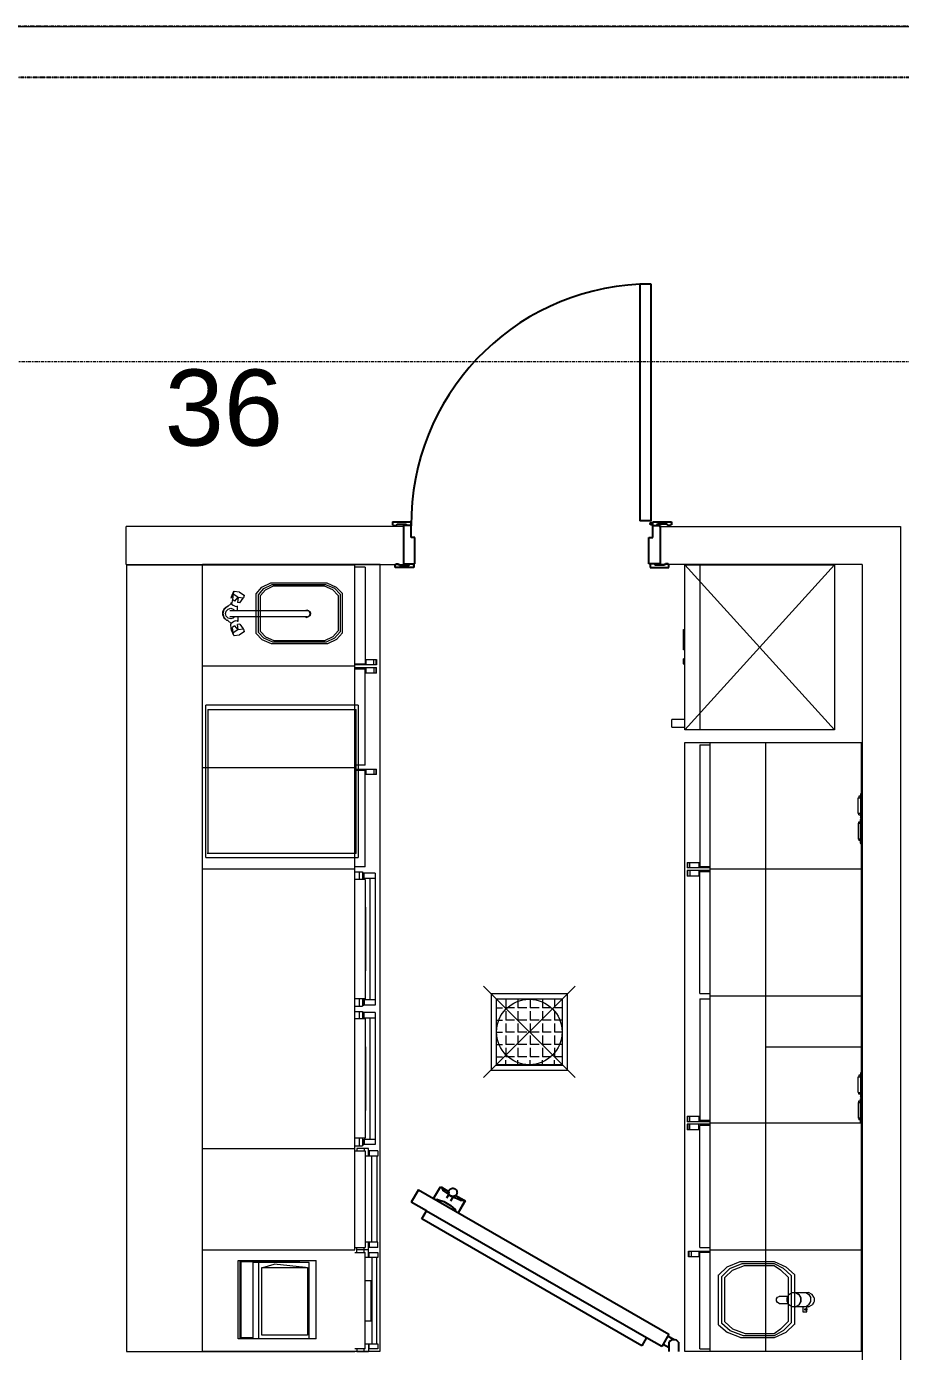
# Model space of a CAD drawing. Header units: millimetres. Extents: x -798 to 124478, y -405 to 121556.
# Drawn here: x 33262 to 36705, y 90478 to 95699 of the extents above; entities that cross this region are included whole.
import ezdxf

# ---------------------------------------------------------------- set-up
doc = ezdxf.new("R2010")
doc.units = ezdxf.units.MM
for name, pattern in [('AUSGEZOGEN', [0]), ('CENTER', [2, 1.25, -0.25, 0.25, -0.25]), ('PHANTOM2', [1.25, 0.625, -0.125, 0.125, -0.125, 0.125, -0.125]), ('Strichpunkt', [25.4, 12.7, -6.35, 0, -6.35])]:
    doc.linetypes.add(name, pattern=pattern)
for name, color, linetype in [('A-ABOVE', 89, 'PHANTOM2'), ('k3-doors', 4, 'Continuous'), ('K3-TEXT', 174, 'AUSGEZOGEN')]:
    doc.layers.add(name, color=color, linetype=linetype)
for name, color, linetype, lineweight in [('A-AXES', 40, 'CENTER', 5), ('A-WALL-BRCK', 5, 'Continuous', 9), ('concreet', 5, 'Continuous', 15), ('TC-EQUIPMENT', 251, 'Continuous', 0)]:
    doc.layers.add(name, color=color, linetype=linetype, lineweight=lineweight)
doc.styles.get("Standard").update_dxf_attribs({"font": 'arial.ttf'})

# ---------------------------------------------------------------- blocks, each defined once
blk = doc.blocks.new('оси 2')
at = {"layer": 'A-AXES', "linetype": 'Strichpunkt', "transparency": 33554687}
for p, q in [((2160829.2, -2337925.5), (2204996.7, -2337925.5)), ((2162290.8, -2339245.5), (2204996.7, -2339245.5))]:
    blk.add_line(p, q, dxfattribs=at)

msp = doc.modelspace()

# ---------------------------------------------------------------- linework, layer by layer
at = {"layer": 'A-ABOVE', "ltscale": 5, "transparency": 33554687}
msp.add_lwpolyline([(20287.6, 95498.6), (46127.6, 95498.6), (46127.6, 95698.6), (16777.6, 95698.6), (16777.6, 95648.6)], dxfattribs=at)
at = {"layer": 'A-WALL-BRCK'}
for p, q in [((34747.9, 93728.5), (33654.9, 93728.5)), ((33654.9, 93578.5), (33654.9, 93728.5)), ((35754, 93728.5), (36704, 93728.5)), ((36704, 93728.5), (36704.1, 88728.5)), ((36704, 93628.5), (36704.1, 88728.5)), ((33654.9, 93578.5), (34747.9, 93578.5)), ((36554, 93578.5), (35749, 93578.5)), ((36554, 93578.5), (36554.1, 88728.5)), ((36554, 93478.5), (36554.1, 88728.5))]:
    msp.add_line(p, q, dxfattribs=at)
at = {"layer": 'concreet', "lineweight": 9, "ltscale": 200}
msp.add_lwpolyline([(12077.6, 88628.6), (12077.6, 95698.6), (46127.6, 95698.6), (46127.6, 47228.6)], dxfattribs=at)
at = {"layer": 'k3-doors', "linetype": 'AUSGEZOGEN'}
for p, q in [((35678.1, 94683.2), (35678.1, 93751.4)), ((35722.4, 94683.2), (35678.1, 94683.2)), ((35722.4, 93751.4), (35722.4, 94683.2)), ((34703.6, 93746.5), (34777.4, 93746.5)), ((34703.6, 93746.5), (34703.6, 93734.7)), ((34703.6, 93734.7), (34706.6, 93734.7)), ((34706.6, 93734.7), (34706.6, 93731.8)), ((34706.6, 93731.8), (34717.5, 93731.8)), ((34717.5, 93731.8), (34721.5, 93737.5)), ((34721.5, 93737.5), (34757.7, 93737.5)), ((34747.9, 93581.8), (34747.9, 93731.8)), ((34777.4, 93731.8), (34747.9, 93731.8)), ((34757.7, 93737.5), (34761.6, 93731.8)), ((34774.4, 93734.6), (34777.4, 93734.6)), ((34774.4, 93731.8), (34774.4, 93734.6)), ((34777.4, 93734.6), (34777.4, 93746.5)), ((34777.4, 93685.5), (34777.4, 93731.8)), ((35722.4, 93751.4), (35678.1, 93751.4)), ((35728.4, 93746.5), (35802.1, 93746.5)), ((35728.4, 93734.6), (35728.4, 93746.5)), ((35731.3, 93734.6), (35728.4, 93734.6)), ((35728.4, 93731.8), (35757.9, 93731.8)), ((35728.4, 93685.5), (35728.4, 93731.8)), ((35731.4, 93731.8), (35731.3, 93734.6)), ((35748, 93737.5), (35744.1, 93731.8)), ((35784.2, 93737.5), (35748, 93737.5)), ((35757.9, 93731.8), (35757.9, 93581.8)), ((35788.2, 93731.8), (35784.2, 93737.5)), ((35799.2, 93731.8), (35788.2, 93731.8)), ((35799.2, 93734.7), (35799.2, 93731.8)), ((35802.1, 93734.7), (35799.2, 93734.7)), ((35802.1, 93746.5), (35802.1, 93734.7)), ((34792.1, 93685.5), (34777.4, 93685.5)), ((34792.1, 93581.8), (34792.1, 93685.5)), ((35713.6, 93685.5), (35728.4, 93685.5)), ((35713.6, 93581.8), (35713.6, 93685.5)), ((34713.5, 93578.8), (34716.4, 93578.8)), ((34713.5, 93567), (34713.5, 93578.8)), ((34787.2, 93567), (34713.5, 93567)), ((34716.4, 93581.8), (34727.4, 93581.8)), ((34716.4, 93578.8), (34716.4, 93581.8)), ((34727.4, 93581.8), (34731.3, 93576)), ((34731.3, 93576), (34767.5, 93576)), ((34747.9, 93581.8), (34792.1, 93581.8)), ((34767.5, 93576), (34771.4, 93581.8)), ((34784.2, 93581.8), (34784.3, 93578.9)), ((34784.3, 93578.9), (34787.2, 93578.9)), ((34787.2, 93578.9), (34787.2, 93567)), ((35757.9, 93581.8), (35713.6, 93581.8)), ((35721.5, 93578.9), (35718.5, 93578.9)), ((35718.5, 93578.9), (35718.5, 93567)), ((35718.5, 93567), (35792.3, 93567)), ((35721.6, 93581.8), (35721.5, 93578.9)), ((35738.2, 93576), (35734.3, 93581.8)), ((35774.4, 93576), (35738.2, 93576)), ((35778.4, 93581.8), (35774.4, 93576)), ((35789.3, 93581.8), (35778.4, 93581.8)), ((35789.3, 93578.8), (35789.3, 93581.8)), ((35792.3, 93578.8), (35789.3, 93578.8)), ((35792.3, 93567), (35792.3, 93578.8)), ((34805.6, 91114.8), (34777.7, 91066.5)), ((34805.6, 91114.8), (35792.4, 90545.3)), ((34865.7, 91080.1), (34892.6, 91126.9)), ((34892.6, 91126.9), (34896.5, 91124.8)), ((34896.5, 91124.8), (34924.7, 91108.5)), ((34896.5, 91124.8), (34902.4, 91113.8)), ((34922.9, 91098.4), (34902.4, 91113.8)), ((34922.9, 91098), (34924.3, 91107.8)), ((34925.2, 91109.4), (34924.3, 91107.8)), ((34925.5, 91107.7), (34925.8, 91109)), ((34925.8, 91109), (34926.2, 91110.4)), ((34926.2, 91110.4), (34926.7, 91111.7)), ((34926.7, 91111.7), (34927.4, 91113)), ((34927.4, 91113), (34928.1, 91114.2)), ((34928.1, 91114.2), (34929, 91115.3)), ((34929, 91115.3), (34930, 91116.3)), ((34930, 91116.3), (34931, 91117.3)), ((34931, 91117.3), (34932.1, 91118.2)), ((34932.1, 91118.2), (34933.3, 91118.9)), ((34933.3, 91118.9), (34934.6, 91119.6)), ((34934.6, 91119.6), (34935.9, 91120.1)), ((34935.9, 91120.1), (34937.3, 91120.5)), ((34937.3, 91120.5), (34938.6, 91120.8)), ((34938.6, 91120.8), (34940, 91121)), ((34940, 91121), (34941.5, 91121.1)), ((34941.5, 91121.1), (34942.9, 91121)), ((34942.9, 91121), (34944.3, 91120.8)), ((34944.3, 91120.8), (34945.6, 91120.5)), ((34945.6, 91120.5), (34947, 91120.1)), ((34947, 91120.1), (34948.3, 91119.6)), ((34948.3, 91119.6), (34949.6, 91118.9)), ((34949.6, 91118.9), (34950.8, 91118.2)), ((34950.8, 91118.2), (34951.9, 91117.3)), ((34951.9, 91117.3), (34952.9, 91116.3)), ((34952.9, 91116.3), (34953.9, 91115.3)), ((34953.9, 91115.3), (34954.8, 91114.2)), ((34954.8, 91114.2), (34955.5, 91113)), ((34955.5, 91113), (34956.2, 91111.7)), ((34956.2, 91111.7), (34956.7, 91110.4)), ((34956.7, 91110.4), (34957.1, 91109)), ((34957.1, 91109), (34957.5, 91107.7)), ((34957.5, 91107.7), (34957.6, 91106.3)), ((34837.8, 91031.9), (34777.7, 91066.5)), ((34880.9, 91076.7), (34874.5, 91075.1)), ((34880.9, 91076.7), (34905.9, 91068)), ((34905.9, 91068), (34931.8, 91053.1)), ((34917.8, 91083.5), (34924.9, 91095.7)), ((34923.2, 91097.3), (34922.9, 91098)), ((34929, 91091.8), (34923.2, 91097.3)), ((34925.2, 91104.8), (34925.3, 91106.3)), ((34925.2, 91104.8), (34925.3, 91103.4)), ((34925.3, 91106.3), (34925.5, 91107.7)), ((34925.5, 91102), (34925.3, 91103.4)), ((34925.8, 91100.6), (34925.5, 91102)), ((34926.2, 91099.3), (34925.8, 91100.6)), ((34926.7, 91098), (34926.2, 91099.3)), ((34927.4, 91096.7), (34926.7, 91098)), ((34928.1, 91095.5), (34927.4, 91096.7)), ((34929, 91094.4), (34928.1, 91095.5)), ((34930, 91093.3), (34929, 91094.4)), ((34936.4, 91087.7), (34929, 91091.8)), ((34931, 91092.4), (34930, 91093.3)), ((34932.1, 91091.5), (34931, 91092.4)), ((34941, 91086.3), (34931.4, 91069.9)), ((34933.3, 91090.8), (34932.1, 91091.5)), ((34934.6, 91090.1), (34933.3, 91090.8)), ((34935.9, 91089.6), (34934.6, 91090.1)), ((34937.3, 91089.1), (34935.9, 91089.6)), ((34944, 91085.3), (34936.4, 91087.7)), ((34938.6, 91088.8), (34937.3, 91089.1)), ((34940, 91088.7), (34938.6, 91088.8)), ((34941.5, 91088.6), (34940, 91088.7)), ((34942.9, 91088.7), (34941.5, 91088.6)), ((34944.3, 91088.8), (34942.9, 91088.7)), ((34944, 91085.3), (34944.1, 91085.3)), ((34953.1, 91092.6), (34944.1, 91085.3)), ((34945.7, 91089.1), (34944.3, 91088.8)), ((34949.1, 91083.2), (34944.7, 91085.7)), ((34947, 91089.6), (34945.7, 91089.1)), ((34948.3, 91090.1), (34947, 91089.6)), ((34949.6, 91090.8), (34948.3, 91090.1)), ((34973.2, 91073), (34949.1, 91083.2)), ((34950.8, 91091.5), (34949.6, 91090.8)), ((34951.9, 91092.4), (34950.8, 91091.5)), ((34953, 91093.4), (34951.9, 91092.4)), ((34952.7, 91092.3), (34985.6, 91073.4)), ((34953.9, 91094.4), (34953, 91093.4)), ((34953.4, 91093.2), (34953.1, 91092.6)), ((34954.8, 91095.5), (34953.9, 91094.4)), ((34955.5, 91096.7), (34954.8, 91095.5)), ((34956.2, 91098), (34955.5, 91096.7)), ((34956.7, 91099.3), (34956.2, 91098)), ((34957.1, 91100.6), (34956.7, 91099.3)), ((34957.5, 91102), (34957.1, 91100.6)), ((34957.6, 91103.4), (34957.5, 91102)), ((34957.6, 91106.3), (34957.7, 91104.8)), ((34957.7, 91104.8), (34957.6, 91103.4)), ((34989.3, 91071.1), (34962.4, 91024.4)), ((34968.6, 91035.1), (34989, 91070.5)), ((34973.2, 91073), (34985.6, 91073.4)), ((34985.6, 91073.4), (34989.3, 91071.1)), ((34989.1, 91070.8), (34989, 91070.5)), ((34989, 91070.5), (34989, 91070.6)), ((34819.3, 90999.8), (34837.8, 91032)), ((34837.8, 91032), (35704.1, 90532.1)), ((34931.8, 91053.1), (34951.8, 91035.7)), ((34953.6, 91029.4), (34951.8, 91035.7)), ((35685.3, 90499.8), (34819.3, 90999.8)), ((35792.4, 90545.3), (35764.6, 90497)), ((35813.5, 90524.2), (35788.6, 90538.6)), ((35704.1, 90532.1), (35685.3, 90499.8)), ((35764.6, 90497), (35704, 90531.9)), ((35770, 90506.4), (35792.9, 90493.2)), ((35792.9, 90477.6), (35792.8, 90514.8)), ((35830, 90514.8), (35829.9, 90477.6)), ((35830, 90514.8), (35830, 90477.6))]:
    msp.add_line(p, q, dxfattribs=at)
for radius in [4.62, 3.74]:
    msp.add_circle((35723, 93739), radius, dxfattribs=at)
for centre, radius, start, end in [((35723, 93738.7), 945.7, 92.719, 180.483), ((35811.4, 90501.3), 22.9, 36.0255, 144.0645)]:
    msp.add_arc(centre, radius, start, end, dxfattribs=at)
at = {"layer": 'TC-EQUIPMENT'}
for p, q in [((33655.5, 93577.8), (33655.5, 90477.8)), ((33655.5, 93577.8), (34555.5, 93577.8)), ((33955.5, 90477.8), (33955.5, 93578.5)), ((34655.5, 93578.5), (33955.5, 93578.5)), ((34555.5, 90877.8), (34555.5, 93577.8)), ((34595.5, 93567.8), (34555.5, 93567.8)), ((34595.5, 93567.8), (34595.5, 93187.8)), ((34655.5, 90478.5), (34655.5, 93578.5)), ((35854.5, 93577.8), (36444.5, 93577.8)), ((35854.5, 92927.8), (35854.5, 93577.8)), ((35854.5, 92927.8), (36444.5, 93577.8)), ((35854.5, 93577.8), (36444.5, 92927.8)), ((35914.5, 93577.8), (35914.5, 92927.8)), ((36444.5, 93577.8), (36444.5, 92927.8)), ((34075.9, 93463.1), (34068.5, 93446.6)), ((34069.8, 93451.5), (34078.7, 93473)), ((34076.4, 93462.4), (34072.7, 93440.2)), ((34078.7, 93473), (34075.9, 93463.1)), ((34076.4, 93462.4), (34075.9, 93463.1)), ((34094.2, 93449.8), (34076.4, 93462.4)), ((34078.7, 93473), (34079.5, 93473.2)), ((34079.5, 93473.2), (34099.8, 93470.4)), ((34099.8, 93470.4), (34101.1, 93469.9)), ((34101.1, 93469.9), (34118.9, 93457.4)), ((34118.9, 93457.4), (34119.3, 93456.6)), ((34166.1, 93463), (34189.1, 93489)), ((34166.1, 93307), (34166.1, 93464)), ((34175.1, 93459), (34196.1, 93484)), ((34175.1, 93311), (34175.1, 93459)), ((34183.1, 93456), (34203.1, 93479)), ((34189.1, 93489), (34224.1, 93506)), ((34196.1, 93484), (34229.1, 93500)), ((34203.1, 93479), (34235.1, 93494)), ((34224.1, 93506), (34446.1, 93506)), ((34229.1, 93500), (34439.1, 93500)), ((34235.1, 93494), (34434.1, 93494)), ((34434.1, 93494), (34467.1, 93480)), ((34439.1, 93500), (34475.1, 93485)), ((34445.1, 93506), (34482.1, 93490)), ((34467.1, 93480), (34489.1, 93457)), ((34475.1, 93485), (34497.1, 93462)), ((34482.1, 93490), (34506.1, 93465)), ((34497.1, 93462), (34497.1, 93313)), ((34506.1, 93308), (34506.1, 93464)), ((34035.1, 93394.1), (34042.9, 93408.4)), ((34050.2, 93410.9), (34039.3, 93400.1)), ((34057.3, 93416), (34042.9, 93408.4)), ((34054.4, 93412), (34050.2, 93410.9)), ((34054.3, 93413), (34067.4, 93425.5)), ((34056.1, 93403), (34066.1, 93406)), ((34057.5, 93416), (34057.3, 93416)), ((34069.3, 93422.8), (34066.1, 93427.6)), ((34066.1, 93406), (34076.1, 93403)), ((34068.5, 93446.6), (34069.8, 93451.5)), ((34072.7, 93440.2), (34069.3, 93422.8)), ((34069.3, 93422.8), (34075.9, 93418.2)), ((34081.4, 93434), (34072.7, 93440.2)), ((34075.9, 93418.2), (34084.1, 93414.8)), ((34094.2, 93449.8), (34081.4, 93434)), ((34084.1, 93414.8), (34091.8, 93413.8)), ((34095.4, 93449.3), (34092.4, 93429.6)), ((34102.5, 93428.2), (34092.4, 93429.6)), ((34093.5, 93398), (34093.6, 93416.2)), ((34095.4, 93449.3), (34094.2, 93449.8)), ((34115.9, 93446.5), (34095.4, 93449.3)), ((34102.5, 93428.2), (34115.9, 93446.5)), ((34116.7, 93446.8), (34115.9, 93446.5)), ((34119.3, 93456.6), (34116.7, 93446.8)), ((34183.1, 93315), (34183.1, 93456)), ((34489.1, 93457), (34489.1, 93317)), ((34035.1, 93378.7), (34035.1, 93394.1)), ((34039.1, 93371.5), (34035.1, 93378.7)), ((34039.3, 93400.1), (34035.4, 93385.4)), ((34035.4, 93385.4), (34039.3, 93370.7)), ((34039.3, 93370.7), (34050.2, 93359.9)), ((34042.9, 93364.5), (34039.8, 93370.2)), ((34048.7, 93361.5), (34042.9, 93364.5)), ((34045.1, 93385), (34048.1, 93395)), ((34048.1, 93375), (34045.1, 93385)), ((34048.1, 93395), (34056.1, 93403)), ((34048.1, 93375), (34056.1, 93367)), ((34050.2, 93359.9), (34055.4, 93358.6)), ((34056.1, 93357.5), (34052.8, 93359.3)), ((34055.3, 93358.2), (34067.8, 93346.3)), ((34066.1, 93364), (34056.1, 93367)), ((34062.5, 93398), (34369.6, 93398)), ((34369.3, 93372), (34062.5, 93372)), ((34076.1, 93367), (34066.1, 93364)), ((34069.3, 93348.5), (34075.9, 93353.1)), ((34084.1, 93356.5), (34075.9, 93353.1)), ((34076.1, 93403), (34081.1, 93398)), ((34081.1, 93372), (34076.1, 93367)), ((34080.5, 93398.6), (34080.5, 93398.6)), ((34080.6, 93398.6), (34080.5, 93398.6)), ((34084.1, 93356.5), (34091.8, 93357.5)), ((34093.3, 93355.5), (34093.9, 93355.3)), ((34094.2, 93354.3), (34093.9, 93355.3)), ((34094.5, 93372), (34094.6, 93353.7)), ((34359.1, 93398), (34366.1, 93400)), ((34359.1, 93372), (34366.1, 93370)), ((34366.1, 93400), (34373.1, 93398)), ((34373.1, 93372), (34366.1, 93370)), ((34375.6, 93394.5), (34369.6, 93398)), ((34373.1, 93398), (34379.1, 93392)), ((34379.1, 93378), (34373.1, 93372)), ((34379.1, 93388.5), (34375.6, 93394.5)), ((34375.6, 93375.5), (34379.1, 93381.5)), ((34379.1, 93392), (34381.1, 93385)), ((34379.1, 93381.5), (34379.1, 93388.5)), ((34381.1, 93385), (34379.1, 93378)), ((34069.3, 93348.5), (34066.1, 93343.7)), ((34068.5, 93324.7), (34066.1, 93343.7)), ((34075.9, 93308.2), (34068.5, 93324.7)), ((34068.5, 93324.7), (34069.8, 93319.8)), ((34078.7, 93298.3), (34069.8, 93319.8)), ((34081.4, 93337.2), (34072.7, 93331.1)), ((34076.4, 93308.9), (34072.7, 93331.1)), ((34075.9, 93308.2), (34076.4, 93308.9)), ((34078.7, 93298.3), (34075.9, 93308.2)), ((34094.2, 93321.5), (34076.4, 93308.9)), ((34099.8, 93300.8), (34079.5, 93298)), ((34081.4, 93337.2), (34094.2, 93321.5)), ((34102.5, 93343.1), (34092.4, 93341.7)), ((34095.4, 93322), (34092.4, 93341.7)), ((34094.2, 93321.5), (34095.4, 93322)), ((34095.4, 93322), (34115.9, 93324.7)), ((34101.1, 93301.3), (34099.8, 93300.8)), ((34118.9, 93313.9), (34101.1, 93301.3)), ((34102.5, 93343.1), (34115.9, 93324.7)), ((34115.9, 93324.7), (34116.7, 93324.5)), ((34116.7, 93324.5), (34119.3, 93314.7)), ((34119.3, 93314.7), (34118.9, 93313.9)), ((34190.1, 93282), (34166.1, 93307)), ((34197.1, 93288), (34175.1, 93311)), ((34204.1, 93293), (34183.1, 93315)), ((34489.1, 93317), (34468.1, 93294)), ((34497.1, 93313), (34475.1, 93288)), ((34506.1, 93309), (34483.1, 93283)), ((35849.5, 93322.8), (35854.5, 93322.8)), ((35849.5, 93242.8), (35849.5, 93322.8)), ((34079.5, 93298), (34078.7, 93298.3)), ((34227.1, 93266), (34190.1, 93282)), ((34232.1, 93272), (34197.1, 93288)), ((34237.1, 93278), (34204.1, 93293)), ((34448.1, 93266), (34226.1, 93266)), ((34442.1, 93272), (34232.1, 93272)), ((34436.1, 93278), (34237.1, 93278)), ((34468.1, 93294), (34436.1, 93278)), ((34475.1, 93288), (34442.1, 93272)), ((34483.1, 93283), (34448.1, 93266)), ((34595.5, 93204.8), (34640.5, 93204.8)), ((34599.5, 93182.8), (34599.5, 93204.8)), ((34630.5, 93182.8), (34630.5, 93204.8)), ((34637.5, 93204.8), (34637.5, 93182.8)), ((34640.5, 93204.8), (34640.5, 93182.8)), ((35854.5, 93242.8), (35849.5, 93242.8)), ((35849.5, 93206.8), (35852.5, 93206.8)), ((35849.5, 93186.8), (35849.5, 93206.8)), ((35852.5, 93209.8), (35854.5, 93209.8)), ((35852.5, 93183.8), (35852.5, 93209.8)), ((34555.5, 93177.8), (33955.5, 93177.8)), ((34555.5, 93187.8), (34595.5, 93187.8)), ((34640.5, 93182.8), (34555.5, 93182.8)), ((34555.5, 93172.8), (34640.5, 93172.8)), ((34555.5, 93167.8), (34595.5, 93167.8)), ((34595.5, 92787.8), (34595.5, 93167.8)), ((34640.5, 93150.8), (34595.5, 93150.8)), ((34599.5, 93150.8), (34599.5, 93172.8)), ((34630.5, 93172.8), (34630.5, 93150.8)), ((34637.5, 93172.8), (34637.5, 93150.8)), ((34640.5, 93150.8), (34640.5, 93172.8)), ((35852.5, 93186.8), (35849.5, 93186.8)), ((35854.5, 93183.8), (35852.5, 93183.8)), ((33968.5, 92423.8), (33968.5, 93023.8)), ((34568.5, 93023.8), (33968.5, 93023.8)), ((33976, 93007.2), (34561, 93007.2)), ((33976, 93007.2), (33976, 92440.5)), ((34561, 92440.5), (34561, 93007.2)), ((34568.5, 93023.8), (34568.5, 92423.8)), ((35854.5, 92967.8), (35804.5, 92967.8)), ((35804.5, 92937.8), (35804.5, 92967.8)), ((35804.5, 92937.8), (35854.5, 92937.8)), ((36444.5, 92927.8), (35854.5, 92927.8)), ((35854.5, 92877.8), (36554.5, 92877.8)), ((35854.5, 90477.8), (35854.5, 92877.8)), ((35914.5, 92867.8), (35914.5, 92387.8)), ((35914.5, 92867.8), (35954.5, 92867.8)), ((35954.5, 90477.8), (35954.5, 92877.8)), ((36174.5, 90477.8), (36174.5, 92877.8)), ((36194.5, 92877.8), (36194.5, 92876.8)), ((36549.5, 92877.8), (36549.5, 90477.8)), ((36554.5, 90477.8), (36554.5, 92877.8)), ((34595.5, 92787.8), (34555.5, 92787.8)), ((34555.5, 92777.8), (33955.5, 92777.8)), ((34555.5, 92772.8), (34640.5, 92772.8)), ((34555.5, 92767.8), (34595.5, 92767.8)), ((34595.5, 92387.8), (34595.5, 92767.8)), ((34640.5, 92750.8), (34595.5, 92750.8)), ((34599.5, 92750.8), (34599.5, 92772.8)), ((34630.5, 92772.8), (34630.5, 92750.8)), ((34637.5, 92772.8), (34637.5, 92750.8)), ((34640.5, 92750.8), (34640.5, 92772.8)), ((36549.5, 92677.8), (36546.5, 92673.8)), ((36554.5, 92677.8), (36549.5, 92677.8)), ((36538.5, 92659.8), (36546.5, 92659.8)), ((36538.5, 92597.8), (36538.5, 92659.8)), ((36546.5, 92665.8), (36540.5, 92665.8)), ((36540.5, 92665.8), (36540.5, 92659.8)), ((36546.5, 92673.8), (36546.5, 92581.8)), ((36546.5, 92597.8), (36538.5, 92597.8)), ((36540.5, 92591.8), (36540.5, 92597.8)), ((36540.5, 92591.8), (36546.5, 92591.8)), ((36549.5, 92577.8), (36546.5, 92581.8)), ((36549.5, 92577.8), (36546.5, 92573.8)), ((36546.5, 92481.8), (36546.5, 92573.8)), ((36554.5, 92577.8), (36549.5, 92577.8)), ((36538.5, 92558.8), (36546.5, 92558.8)), ((36538.5, 92558.8), (36538.5, 92496.8)), ((36540.5, 92564.8), (36546.5, 92564.8)), ((36540.5, 92558.8), (36540.5, 92564.8)), ((36546.5, 92496.8), (36538.5, 92496.8)), ((36540.5, 92496.8), (36540.5, 92490.8)), ((36546.5, 92490.8), (36540.5, 92490.8)), ((36549.5, 92477.8), (36546.5, 92481.8)), ((36549.5, 92477.8), (36554.5, 92477.8)), ((33968.5, 92423.8), (34568.5, 92423.8)), ((34561, 92440.5), (33973.8, 92440.5)), ((34555.5, 92377.8), (33955.5, 92377.8)), ((34595.5, 92387.8), (34555.5, 92387.8)), ((34555.5, 92367.8), (34585.5, 92367.8)), ((34573.5, 92337.8), (34573.5, 92367.8)), ((34585.5, 92367.8), (34585.5, 92337.8)), ((34635.5, 92362.8), (34586.5, 92362.8)), ((34586.5, 92342.8), (34586.5, 92362.8)), ((34587.5, 92342.8), (34587.5, 92362.8)), ((34589.5, 92362.8), (34589.5, 92342.8)), ((34590.5, 92362.8), (34590.5, 92342.8)), ((34635.5, 92362.8), (34635.5, 91842.8)), ((35864.5, 92404.8), (35864.5, 92382.8)), ((35864.5, 92404.8), (35914.5, 92404.8)), ((35954.5, 92382.8), (35864.5, 92382.8)), ((35864.5, 92372.8), (35864.5, 92350.8)), ((35954.5, 92372.8), (35864.5, 92372.8)), ((35867.5, 92382.8), (35867.5, 92404.8)), ((35867.5, 92350.8), (35867.5, 92372.8)), ((35874.5, 92382.8), (35874.5, 92404.8)), ((35874.5, 92372.8), (35874.5, 92350.8)), ((35910.5, 92404.8), (35910.5, 92382.8)), ((35910.5, 92372.8), (35910.5, 92350.8)), ((35954.5, 92387.8), (35914.5, 92387.8)), ((35914.5, 91887.8), (35914.5, 92367.8)), ((35954.5, 92367.8), (35914.5, 92367.8)), ((36554.5, 92377.8), (35954.5, 92377.8)), ((34595.5, 92337.8), (34555.5, 92337.8)), ((34586.5, 92342.8), (34635.5, 92342.8)), ((34595.5, 92337.8), (34595.5, 91867.8)), ((34615.5, 91862.8), (34615.5, 92342.8)), ((35914.5, 92350.8), (35864.5, 92350.8)), ((34595.5, 92227.8), (34597.5, 92227.8)), ((34597.5, 92227.8), (34597.5, 91977.8)), ((34597.5, 91977.8), (34595.5, 91977.8)), ((35062.5, 91916.8), (35422.5, 91556.8)), ((35062.5, 91556.8), (35422.5, 91916.8)), ((34595.5, 91867.8), (34555.5, 91867.8)), ((34573.5, 91837.8), (34573.5, 91867.8)), ((34585.5, 91867.8), (34585.5, 91837.8)), ((34586.5, 91862.8), (34586.5, 91842.8)), ((34586.5, 91862.8), (34590.5, 91862.8)), ((34586.5, 91842.8), (34590.5, 91842.8)), ((34590.5, 91842.8), (34590.5, 91862.8)), ((34635.5, 91862.8), (34591.5, 91862.8)), ((34591.5, 91862.8), (34591.5, 91842.8)), ((34635.5, 91842.8), (34591.5, 91842.8)), ((35392.5, 91886.8), (35092.5, 91886.8)), ((35092.5, 91886.8), (35092.5, 91586.8)), ((35111.5, 91867.8), (35373.5, 91867.8)), ((35111.5, 91867.8), (35111.5, 91605.8)), ((35371.5, 91865.8), (35113.5, 91865.8)), ((35113.5, 91607.8), (35113.5, 91865.8)), ((35149.6, 91865.8), (35149.6, 91831.7)), ((35197.8, 91865.8), (35197.8, 91831.7)), ((35245.9, 91865.8), (35245.9, 91831.7)), ((35294, 91865.8), (35294, 91831.7)), ((35342.1, 91865.8), (35342.1, 91831.7)), ((35371.5, 91865.8), (35371.5, 91607.8)), ((35373.5, 91605.8), (35373.5, 91867.8)), ((35392.5, 91586.8), (35392.5, 91886.8)), ((35914.5, 91887.8), (35954.5, 91887.8)), ((35914.5, 91867.8), (35914.5, 91387.8)), ((35914.5, 91867.8), (35954.5, 91867.8)), ((36554.5, 91877.8), (35954.5, 91877.8)), ((34555.5, 91837.8), (34585.5, 91837.8)), ((34555.5, 91817.8), (34585.5, 91817.8)), ((34595.5, 91787.8), (34555.5, 91787.8)), ((34573.5, 91787.8), (34573.5, 91817.8)), ((34585.5, 91817.8), (34585.5, 91787.8)), ((34635.5, 91812.8), (34586.5, 91812.8)), ((34586.5, 91792.8), (34586.5, 91812.8)), ((34586.5, 91792.8), (34635.5, 91792.8)), ((34587.5, 91792.8), (34587.5, 91812.8)), ((34589.5, 91812.8), (34589.5, 91792.8)), ((34590.5, 91812.8), (34590.5, 91792.8)), ((34595.5, 91787.8), (34595.5, 91317.8)), ((34615.5, 91312.8), (34615.5, 91792.8)), ((34635.5, 91812.8), (34635.5, 91292.8)), ((35113.5, 91831.7), (35136.5, 91831.7)), ((35184.6, 91831.7), (35149.6, 91831.7)), ((35149.6, 91818.6), (35149.6, 91783.6)), ((35232.8, 91831.7), (35197.8, 91831.7)), ((35197.8, 91818.6), (35197.8, 91783.6)), ((35280.9, 91831.7), (35245.9, 91831.7)), ((35245.9, 91818.6), (35245.9, 91783.6)), ((35329, 91831.7), (35294, 91831.7)), ((35294, 91818.6), (35294, 91783.6)), ((35371.5, 91831.7), (35342.1, 91831.7)), ((35342.1, 91818.6), (35342.1, 91783.6)), ((35113.5, 91783.6), (35136.5, 91783.6)), ((35113.5, 91735.4), (35136.5, 91735.4)), ((35184.6, 91783.6), (35149.6, 91783.6)), ((35149.6, 91770.4), (35149.6, 91735.4)), ((35184.6, 91735.4), (35149.6, 91735.4)), ((35232.8, 91783.6), (35197.8, 91783.6)), ((35197.8, 91770.4), (35197.8, 91735.4)), ((35232.8, 91735.4), (35197.8, 91735.4)), ((35280.9, 91783.6), (35245.9, 91783.6)), ((35245.9, 91770.4), (35245.9, 91735.4)), ((35280.9, 91735.4), (35245.9, 91735.4)), ((35329, 91783.6), (35294, 91783.6)), ((35294, 91770.4), (35294, 91735.4)), ((35329, 91735.4), (35294, 91735.4)), ((35371.5, 91783.6), (35342.1, 91783.6)), ((35342.1, 91770.4), (35342.1, 91735.4)), ((35371.5, 91735.4), (35342.1, 91735.4)), ((35113.5, 91687.3), (35136.5, 91687.3)), ((35149.6, 91722.3), (35149.6, 91687.3)), ((35184.6, 91687.3), (35149.6, 91687.3)), ((35197.8, 91722.3), (35197.8, 91687.3)), ((35232.8, 91687.3), (35197.8, 91687.3)), ((35245.9, 91722.3), (35245.9, 91687.3)), ((35280.9, 91687.3), (35245.9, 91687.3)), ((35294, 91722.3), (35294, 91687.3)), ((35329, 91687.3), (35294, 91687.3)), ((35342.1, 91722.3), (35342.1, 91687.3)), ((35371.5, 91687.3), (35342.1, 91687.3)), ((34595.5, 91677.8), (34597.5, 91677.8)), ((34597.5, 91677.8), (34597.5, 91427.8)), ((35113.5, 91639.2), (35136.5, 91639.2)), ((35149.6, 91674.2), (35149.6, 91639.2)), ((35184.6, 91639.2), (35149.6, 91639.2)), ((35197.8, 91674.2), (35197.8, 91639.2)), ((35232.8, 91639.2), (35197.8, 91639.2)), ((35245.9, 91674.2), (35245.9, 91639.2)), ((35280.9, 91639.2), (35245.9, 91639.2)), ((35294, 91674.2), (35294, 91639.2)), ((35329, 91639.2), (35294, 91639.2)), ((35342.1, 91674.2), (35342.1, 91639.2)), ((35371.5, 91639.2), (35342.1, 91639.2)), ((36174.5, 91677.8), (36554.5, 91677.8)), ((36194.5, 91676.8), (36194.5, 91677.8)), ((35092.5, 91586.8), (35392.5, 91586.8)), ((35111.5, 91605.8), (35373.5, 91605.8)), ((35371.5, 91607.8), (35113.5, 91607.8)), ((35149.6, 91607.8), (35149.6, 91626.1)), ((35197.8, 91607.8), (35197.8, 91626.1)), ((35245.9, 91607.8), (35245.9, 91626.1)), ((35294, 91607.8), (35294, 91626.1)), ((35342.1, 91607.8), (35342.1, 91626.1)), ((36549.5, 91577.8), (36546.5, 91573.8)), ((36554.5, 91577.8), (36549.5, 91577.8)), ((36538.5, 91559.8), (36546.5, 91559.8)), ((36538.5, 91497.8), (36538.5, 91559.8)), ((36546.5, 91565.8), (36540.5, 91565.8)), ((36540.5, 91565.8), (36540.5, 91559.8)), ((36546.5, 91573.8), (36546.5, 91481.8)), ((36538.5, 91497.8), (36546.5, 91497.8)), ((36540.5, 91491.8), (36540.5, 91497.8)), ((36546.5, 91491.8), (36540.5, 91491.8)), ((36549.5, 91477.8), (36546.5, 91481.8)), ((36549.5, 91477.8), (36546.5, 91473.8)), ((36546.5, 91381.8), (36546.5, 91473.8)), ((36554.5, 91477.8), (36549.5, 91477.8)), ((34597.5, 91427.8), (34595.5, 91427.8)), ((36538.5, 91458.8), (36546.5, 91458.8)), ((36538.5, 91458.8), (36538.5, 91396.8)), ((36540.5, 91464.8), (36546.5, 91464.8)), ((36540.5, 91458.8), (36540.5, 91464.8)), ((35864.5, 91404.8), (35864.5, 91382.8)), ((35864.5, 91404.8), (35914.5, 91404.8)), ((35954.5, 91382.8), (35864.5, 91382.8)), ((35864.5, 91372.8), (35864.5, 91350.8)), ((35954.5, 91372.8), (35864.5, 91372.8)), ((35867.5, 91382.8), (35867.5, 91404.8)), ((35867.5, 91372.8), (35867.5, 91350.8)), ((35874.5, 91382.8), (35874.5, 91404.8)), ((35874.5, 91350.8), (35874.5, 91372.8)), ((35910.5, 91404.8), (35910.5, 91382.8)), ((35910.5, 91350.8), (35910.5, 91372.8)), ((35954.5, 91387.8), (35914.5, 91387.8)), ((36554.5, 91377.8), (35954.5, 91377.8)), ((36546.5, 91396.8), (36538.5, 91396.8)), ((36540.5, 91396.8), (36540.5, 91390.8)), ((36546.5, 91390.8), (36540.5, 91390.8)), ((36549.5, 91377.8), (36546.5, 91381.8)), ((34595.5, 91317.8), (34555.5, 91317.8)), ((34573.5, 91287.8), (34573.5, 91317.8)), ((34585.5, 91317.8), (34585.5, 91287.8)), ((35914.5, 91350.8), (35864.5, 91350.8)), ((35914.5, 90887.8), (35914.5, 91367.8)), ((35954.5, 91367.8), (35914.5, 91367.8)), ((33955.5, 91277.8), (34555.5, 91277.8)), ((34555.5, 91287.8), (34585.5, 91287.8)), ((34555.5, 91267.8), (34595.5, 91267.8)), ((34563.5, 91277.8), (34563.5, 91267.8)), ((34609.5, 91277.8), (34563.5, 91277.8)), ((34586.5, 91312.8), (34586.5, 91292.8)), ((34586.5, 91312.8), (34590.5, 91312.8)), ((34586.5, 91292.8), (34590.5, 91292.8)), ((34590.5, 91292.8), (34590.5, 91312.8)), ((34635.5, 91312.8), (34591.5, 91312.8)), ((34591.5, 91312.8), (34591.5, 91292.8)), ((34635.5, 91292.8), (34591.5, 91292.8)), ((34591.5, 91277.8), (34591.5, 91267.8)), ((34595.5, 91267.8), (34595.5, 90887.8)), ((34609.5, 91247.8), (34609.5, 91277.8)), ((34645.5, 91267.8), (34609.5, 91267.8)), ((34611.5, 91267.8), (34611.5, 91247.8)), ((34645.5, 91267.8), (34645.5, 91247.8)), ((34645.5, 91247.8), (34595.5, 91247.8)), ((34621.5, 90907.8), (34621.5, 91247.8)), ((34641.5, 91247.8), (34641.5, 90907.8)), ((34597.5, 91202.8), (34595.5, 91202.8)), ((34597.5, 90952.8), (34597.5, 91202.8)), ((34595.5, 90952.8), (34597.5, 90952.8)), ((34645.5, 90907.8), (34595.5, 90907.8)), ((34609.5, 90847.8), (34609.5, 90907.8)), ((34611.5, 90907.8), (34611.5, 90887.8)), ((34645.5, 90887.8), (34645.5, 90907.8)), ((33955.5, 90877.8), (34555.5, 90877.8)), ((34555.5, 90887.8), (34595.5, 90887.8)), ((34555.5, 90867.8), (34595.5, 90867.8)), ((34563.5, 90867.8), (34563.5, 90887.8)), ((34609.5, 90877.8), (34563.5, 90877.8)), ((34591.5, 90867.8), (34591.5, 90887.8)), ((34595.5, 90487.8), (34595.5, 90867.8)), ((34645.5, 90847.8), (34595.5, 90847.8)), ((34645.5, 90887.8), (34609.5, 90887.8)), ((34609.5, 90867.8), (34645.5, 90867.8)), ((34611.5, 90847.8), (34611.5, 90867.8)), ((34621.5, 90847.8), (34621.5, 90507.8)), ((34641.5, 90507.8), (34641.5, 90847.8)), ((34645.5, 90867.8), (34645.5, 90847.8)), ((35869.5, 90872.8), (35954.5, 90872.8)), ((35869.5, 90850.8), (35869.5, 90872.8)), ((35914.5, 90850.8), (35869.5, 90850.8)), ((35872.5, 90850.8), (35872.5, 90872.8)), ((35879.5, 90872.8), (35879.5, 90850.8)), ((35910.5, 90872.8), (35910.5, 90850.8)), ((35914.5, 90887.8), (35954.5, 90887.8)), ((35954.5, 90867.8), (35914.5, 90867.8)), ((35914.5, 90487.8), (35914.5, 90867.8)), ((35954.5, 90877.8), (36554.5, 90877.8)), ((34095.5, 90835.8), (34403.5, 90835.8)), ((34095.5, 90527.8), (34095.5, 90835.8)), ((34102.5, 90831.8), (34335.5, 90831.8)), ((34102.5, 90831.8), (34102.5, 90531.8)), ((34106.9, 90531.8), (34106.9, 90831.8)), ((34375.4, 90827.8), (34152.8, 90827.8)), ((34152.8, 90827.8), (34152.8, 90527.8)), ((34176.8, 90527.8), (34176.8, 90827.8)), ((34188.8, 90541.8), (34188.8, 90808.8)), ((34188.8, 90808.8), (34368.1, 90808.8)), ((34193, 90808.8), (34237.3, 90822.2)), ((34361.5, 90808.8), (34237.3, 90822.2)), ((34335.5, 90831.8), (34335.5, 90827.8)), ((34368.1, 90808.8), (34368.1, 90541.8)), ((34375.4, 90527.8), (34375.4, 90827.8)), ((34403.5, 90527.8), (34403.5, 90835.8)), ((35987.5, 90777.8), (36021.5, 90810.8)), ((36000.5, 90772.8), (36032.5, 90804.8)), ((36012.5, 90768.8), (36043.5, 90797.8)), ((36021.5, 90810.8), (36072.5, 90831.8)), ((36032.5, 90804.8), (36081.5, 90823.8)), ((36043.5, 90797.8), (36090.5, 90816.8)), ((36072.5, 90831.8), (36206.5, 90831.8)), ((36081.5, 90823.8), (36206.5, 90823.8)), ((36090.5, 90816.8), (36206.5, 90816.8)), ((36206.5, 90831.8), (36252.5, 90811.8)), ((36206.5, 90823.8), (36242.5, 90805.8)), ((36206.5, 90816.8), (36231.5, 90798.9)), ((36262.5, 90770.8), (36231.5, 90798.9)), ((36274.5, 90776.8), (36242.5, 90805.8)), ((36287.5, 90780.8), (36252.5, 90811.8)), ((34595.5, 90757.8), (34619.5, 90757.8)), ((34619.5, 90597.8), (34619.5, 90757.8)), ((35987.5, 90582.8), (35987.5, 90779.3)), ((36000.5, 90587.9), (36000.5, 90772.8)), ((36012.5, 90593.9), (36012.5, 90768.8)), ((36262.5, 90770.8), (36262.5, 90595.8)), ((36274.5, 90776.8), (36274.5, 90590.9)), ((36287.5, 90780.8), (36287.5, 90584.3)), ((36216.2, 90684.5), (36219.8, 90691.2)), ((36219.8, 90691.2), (36226.5, 90694.8)), ((36261, 90694.8), (36226.5, 90694.8)), ((36258.1, 90689.1), (36265, 90702.6)), ((36265, 90702.6), (36277.7, 90709.8)), ((36277.7, 90709.8), (36342.8, 90709.8)), ((36291.5, 90709.8), (36304.3, 90702.6)), ((36293.1, 90709.8), (36305.9, 90702.6)), ((36304.3, 90702.6), (36311.2, 90689.1)), ((36312.8, 90689.1), (36305.9, 90702.6)), ((36331.2, 90709.8), (36344, 90702.6)), ((36357, 90702.6), (36342.8, 90709.8)), ((36344, 90702.6), (36350.9, 90689.1)), ((36363, 90692.1), (36357, 90702.6)), ((36364.5, 90689.1), (36363, 90692.1)), ((36216.2, 90677.2), (36216.2, 90684.5)), ((36219.8, 90670.5), (36216.2, 90677.2)), ((36226.5, 90666.9), (36219.8, 90670.5)), ((36226.5, 90666.9), (36262.1, 90666.9)), ((36258.1, 90674.6), (36258.1, 90689.1)), ((36265, 90661.1), (36258.1, 90674.6)), ((36277.7, 90653.8), (36265, 90661.1)), ((36342.8, 90653.8), (36277.7, 90653.8)), ((36291.5, 90653.8), (36304.3, 90661.1)), ((36305.9, 90661.1), (36293.1, 90653.8)), ((36311.2, 90674.6), (36304.3, 90661.1)), ((36305.9, 90661.1), (36312.8, 90674.6)), ((36311.2, 90689.1), (36311.2, 90674.6)), ((36312.8, 90674.6), (36312.8, 90689.1)), ((36319.8, 90653.8), (36319.8, 90633.8)), ((36327.7, 90644), (36328.4, 90645.2)), ((36327.7, 90642.7), (36327.7, 90644)), ((36328.4, 90641.5), (36327.7, 90642.7)), ((36328.4, 90645.2), (36329.6, 90645.8)), ((36328.4, 90641.5), (36329.6, 90640.8)), ((36329.6, 90645.8), (36333.8, 90645.8)), ((36333.8, 90640.8), (36329.6, 90640.8)), ((36331.3, 90645.2), (36330.7, 90644)), ((36330.7, 90644), (36330.7, 90642.7)), ((36330.7, 90642.7), (36331.3, 90641.5)), ((36344, 90661.1), (36331.2, 90653.8)), ((36332.5, 90645.8), (36331.3, 90645.2)), ((36332.5, 90640.8), (36331.3, 90641.5)), ((36333.8, 90645.8), (36335, 90645.2)), ((36335, 90641.5), (36333.8, 90640.8)), ((36335, 90645.2), (36335.6, 90644)), ((36335.6, 90642.7), (36335, 90641.5)), ((36335.6, 90644), (36335.6, 90642.7)), ((36336.3, 90633.8), (36336.3, 90653.8)), ((36342.8, 90653.8), (36357, 90661.1)), ((36344, 90661.1), (36350.9, 90674.6)), ((36350.9, 90674.6), (36350.9, 90689.1)), ((36363, 90671.6), (36357, 90661.1)), ((36364.5, 90674.6), (36363, 90671.6)), ((36364.5, 90689.1), (36364.5, 90674.6)), ((34595.5, 90597.8), (34619.5, 90597.8)), ((36033.5, 90558.8), (36000.5, 90587.9)), ((36044.5, 90565.8), (36012.5, 90593.9)), ((36262.5, 90595.8), (36232.5, 90565.8)), ((36274.5, 90590.9), (36243.5, 90559.8)), ((36287.5, 90585.8), (36253.5, 90552.8)), ((36319.8, 90633.8), (36336.3, 90633.8)), ((34368.1, 90541.8), (34188.8, 90541.8)), ((35987.5, 90582.8), (36022.5, 90551.8)), ((36077.5, 90531.8), (36022.5, 90551.8)), ((36086.5, 90539.8), (36033.5, 90558.8)), ((36093.5, 90546.8), (36044.5, 90565.8)), ((36206.5, 90539.8), (36086.5, 90539.8)), ((36206.5, 90546.8), (36093.5, 90546.8)), ((36232.5, 90565.8), (36206.5, 90546.8)), ((36243.5, 90559.8), (36206.5, 90539.8)), ((36253.5, 90552.8), (36206.5, 90531.8)), ((34403.5, 90527.8), (34095.5, 90527.8)), ((34152.8, 90531.8), (34102.5, 90531.8)), ((34595.5, 90487.8), (34555.5, 90487.8)), ((34563.5, 90487.8), (34563.5, 90477.8)), ((34591.5, 90477.8), (34591.5, 90487.8)), ((34595.5, 90507.8), (34645.5, 90507.8)), ((34609.5, 90507.8), (34609.5, 90477.8)), ((34645.5, 90487.8), (34609.5, 90487.8)), ((34611.5, 90487.8), (34611.5, 90507.8)), ((34645.5, 90507.8), (34645.5, 90487.8)), ((35914.5, 90487.8), (35954.5, 90487.8)), ((36206.5, 90531.8), (36075, 90531.8)), ((33655.5, 90477.8), (34555.5, 90477.8)), ((33955.5, 90478.5), (34655.5, 90478.5)), ((34563.5, 90477.8), (34609.5, 90477.8)), ((36554.5, 90477.8), (35854.5, 90477.8))]:
    msp.add_line(p, q, dxfattribs=at)
msp.add_circle((35242.5, 91736.8), 129, dxfattribs=at)

# ---------------------------------------------------------------- block references
msp.add_blockref('оси 2', (-2159419.1, 2433624.2))

# ---------------------------------------------------------------- texts
at = {"layer": 'K3-TEXT'}
msp.add_text('36', height=300, dxfattribs=at).set_placement((33806.2, 94047))

doc.saveas('drawing.dxf')
